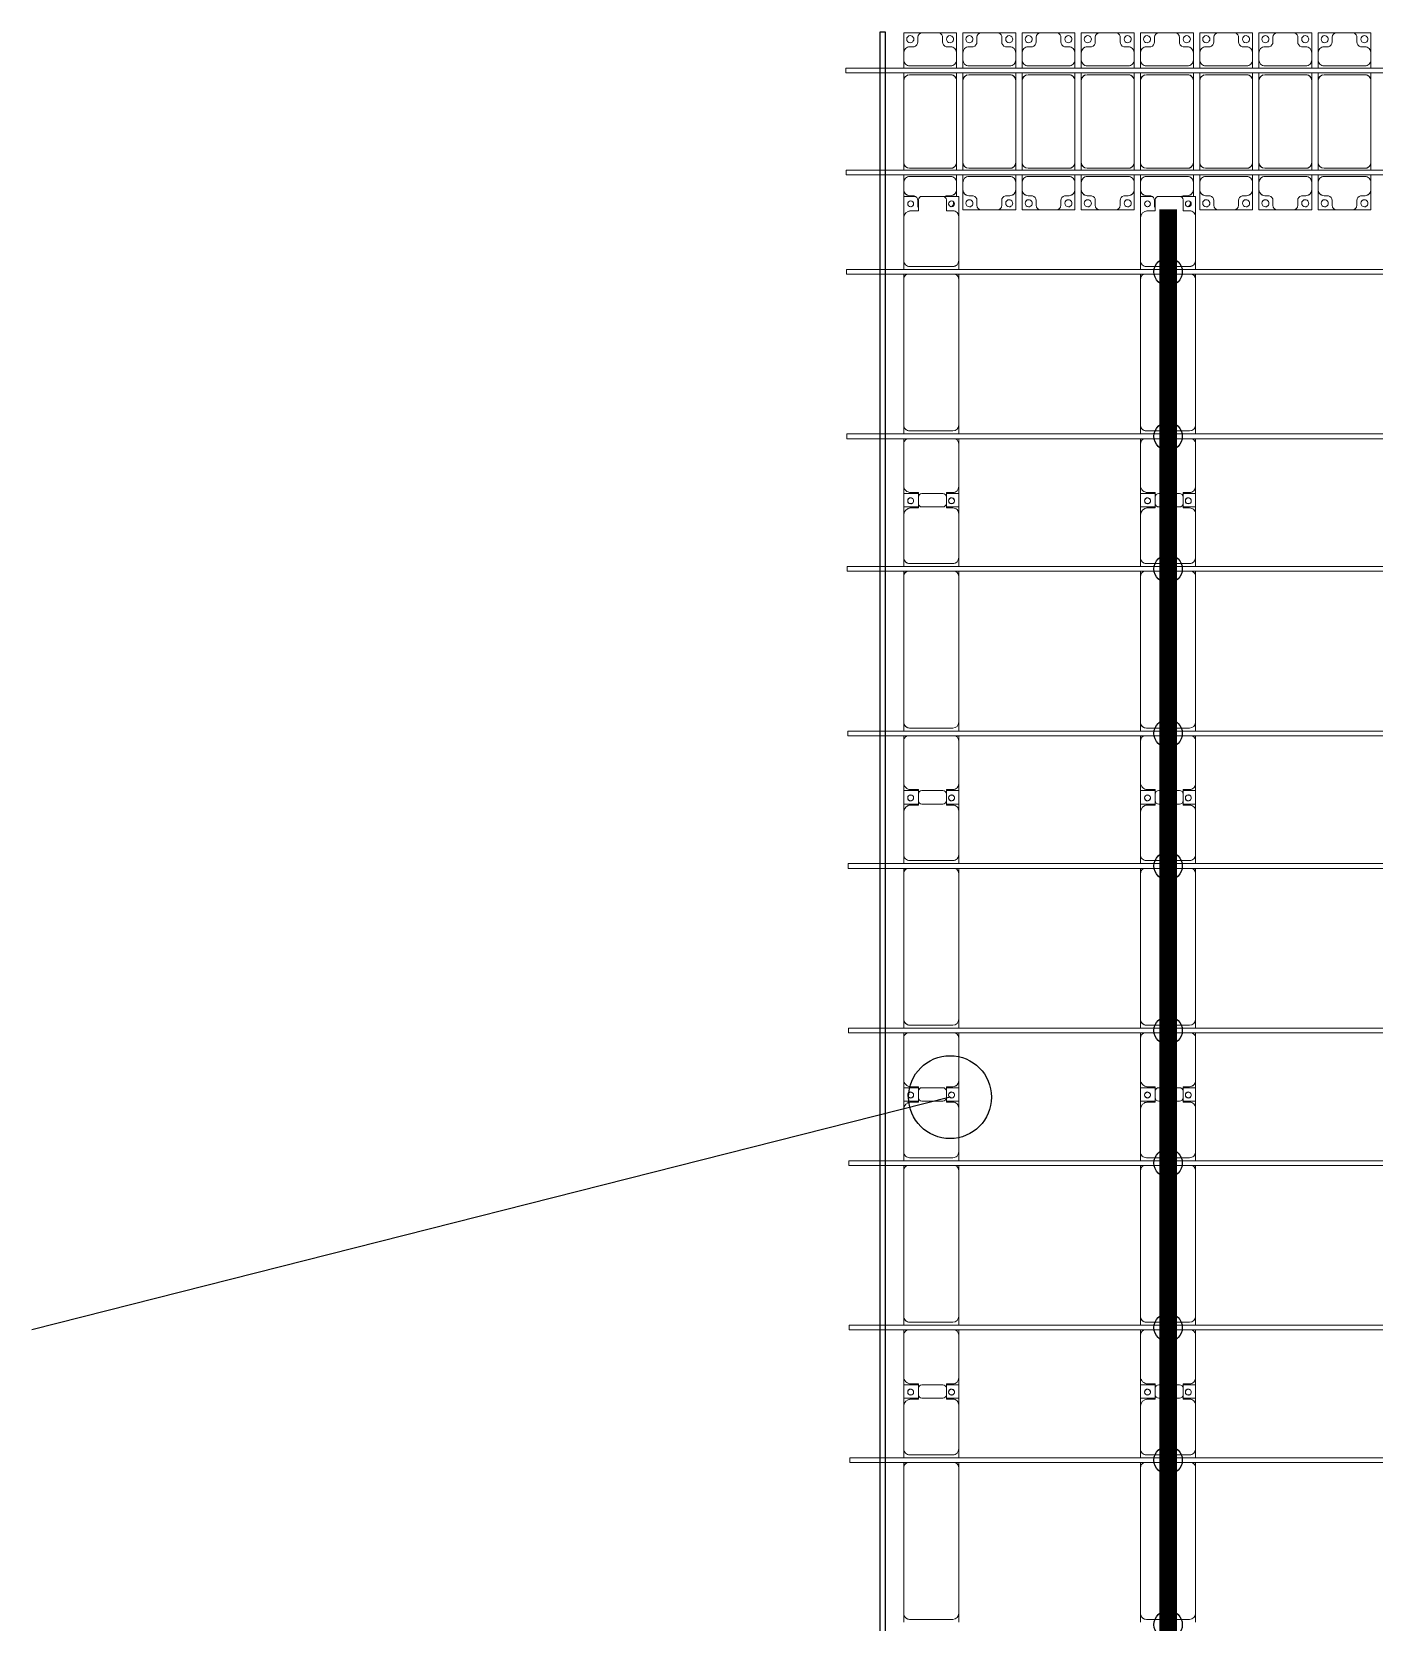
# Model space of a CAD drawing. Header units: millimetres. Extents: x -178706 to 107777, y -87310 to 933.
# Drawn here: x -178488 to -167151, y -18900 to -5464 of the extents above; entities that cross this region are included whole.
import ezdxf

# ---------------------------------------------------------------- set-up
doc = ezdxf.new("R2010")
doc.units = ezdxf.units.MM
doc.layers.add('A-GENM', color=13, linetype='Continuous', lineweight=9)
doc.layers.add('S-BEAM', color=12, linetype='Continuous', lineweight=9)
for name, color, linetype in [('GC-BICH NEO', 6, 'Continuous'), ('GC-DAY NEO', 5, 'Continuous'), ('GC-HOP 40x60 GIA CUONG', 1, 'Continuous')]:
    doc.layers.add(name, color=color, linetype=linetype)

# ---------------------------------------------------------------- blocks, each defined once
blk = doc.blocks.new('Dai phao do pin - DẢI PHAO ĐỠ PIN-15820-BỐ TRÍ KHUNG KẾT CẤU BÈ PIN 04')
at = {"layer": 'A-GENM', "color": 7}
for p, q in [((57037, 242), (57110, 242)), ((57060, 192), (57060, -173)), ((58340, 242), (57110, 242)), ((58340, 242), (58385, 242)), ((58425, 242), (58500, 242)), ((58450, 192), (58450, -173)), ((58860, 242), (58500, 242)), ((58860, 242), (59042, 242)), ((58920, 118), (58920, 182)), ((58928, 242), (59110, 242)), ((58928, 118), (58928, 242)), ((59042, 242), (59042, 118)), ((59050, 182), (59050, 118)), ((59460, 242), (59110, 242)), ((59460, 242), (59505, 242)), ((59545, 242), (59620, 242)), ((59570, 192), (59570, -173)), ((60850, 242), (59620, 242)), ((60850, 242), (60895, 242)), ((60935, 242), (61010, 242)), ((60960, 192), (60960, -173)), ((61370, 242), (61010, 242)), ((61370, 242), (61552, 242)), ((61430, 118), (61430, 182)), ((61438, 242), (61620, 242)), ((61438, 118), (61438, 242)), ((61552, 242), (61552, 118)), ((61560, 182), (61560, 118)), ((61970, 242), (61620, 242)), ((61970, 242), (62015, 242)), ((62055, 242), (62130, 242)), ((62080, 192), (62080, -173)), ((63360, 242), (62130, 242)), ((63360, 242), (63405, 242)), ((63445, 242), (63520, 242)), ((63470, 192), (63470, -173)), ((63880, 242), (63520, 242)), ((63880, 242), (64062, 242)), ((63940, 118), (63940, 182)), ((63948, 242), (64130, 242)), ((63948, 118), (63948, 242)), ((64062, 242), (64062, 118)), ((64070, 182), (64070, 118)), ((64480, 242), (64130, 242)), ((64480, 242), (64525, 242)), ((64565, 242), (64640, 242)), ((64590, 192), (64590, -173)), ((65870, 242), (64640, 242)), ((65870, 242), (65915, 242)), ((65955, 242), (66030, 242)), ((65980, 192), (65980, -173)), ((66390, 242), (66030, 242)), ((66390, 242), (66572, 242)), ((66450, 118), (66450, 182)), ((66458, 242), (66640, 242)), ((66458, 118), (66458, 242)), ((66572, 242), (66572, 118)), ((66580, 182), (66580, 118)), ((66990, 242), (66640, 242)), ((66990, 242), (67035, 242)), ((67075, 242), (67150, 242)), ((67100, 192), (67100, -173)), ((68380, 242), (67150, 242)), ((68380, 242), (68425, 242)), ((68465, 242), (68540, 242)), ((68490, 192), (68490, -173)), ((68900, 242), (68540, 242)), ((68900, 242), (69082, 242)), ((68960, 118), (68960, 182)), ((69082, 242), (69082, 142)), ((59012, 118), (58920, 118)), ((58928, 88), (58928, -88)), ((59050, 118), (58958, 118)), ((59042, -88), (59042, 88)), ((61522, 118), (61430, 118)), ((61438, 88), (61438, -88)), ((61560, 118), (61468, 118)), ((61552, -88), (61552, 88)), ((64032, 118), (63940, 118)), ((63948, 88), (63948, -88)), ((64070, 118), (63978, 118)), ((64062, -88), (64062, 88)), ((66542, 118), (66450, 118)), ((66458, 88), (66458, -88)), ((66580, 118), (66488, 118)), ((66572, -88), (66572, 88)), ((69052, 118), (68960, 118)), ((69082, -88), (69082, 88)), ((58920, -173), (58920, -118)), ((58920, -118), (59012, -118)), ((58928, -223), (58928, -118)), ((58958, -118), (59050, -118)), ((59042, -118), (59042, -223)), ((59050, -118), (59050, -173)), ((61430, -173), (61430, -118)), ((61430, -118), (61522, -118)), ((61438, -223), (61438, -118)), ((61468, -118), (61560, -118)), ((61552, -118), (61552, -223)), ((61560, -118), (61560, -173)), ((63940, -173), (63940, -118)), ((63940, -118), (64032, -118)), ((63948, -223), (63948, -118)), ((63978, -118), (64070, -118)), ((64062, -118), (64062, -223)), ((64070, -118), (64070, -173)), ((66450, -173), (66450, -118)), ((66450, -118), (66542, -118)), ((66458, -223), (66458, -118)), ((66488, -118), (66580, -118)), ((66572, -118), (66572, -223)), ((66580, -118), (66580, -173)), ((68960, -173), (68960, -118)), ((68960, -118), (69052, -118)), ((69082, -105), (69082, -223)), ((57110, -223), (57037, -223)), ((57110, -223), (58340, -223)), ((58385, -223), (58340, -223)), ((58500, -223), (58425, -223)), ((58500, -223), (58870, -223)), ((59042, -223), (58870, -223)), ((59100, -223), (58928, -223)), ((59100, -223), (59460, -223)), ((59505, -223), (59460, -223)), ((59620, -223), (59545, -223)), ((59620, -223), (60850, -223)), ((60895, -223), (60850, -223)), ((61010, -223), (60935, -223)), ((61010, -223), (61380, -223)), ((61552, -223), (61380, -223)), ((61610, -223), (61438, -223)), ((61610, -223), (61970, -223)), ((62015, -223), (61970, -223)), ((62130, -223), (62055, -223)), ((62130, -223), (63360, -223)), ((63405, -223), (63360, -223)), ((63520, -223), (63445, -223)), ((63520, -223), (63890, -223)), ((64062, -223), (63890, -223)), ((64120, -223), (63948, -223)), ((64120, -223), (64480, -223)), ((64525, -223), (64480, -223)), ((64640, -223), (64565, -223)), ((64640, -223), (65870, -223)), ((65915, -223), (65870, -223)), ((66030, -223), (65955, -223)), ((66030, -223), (66400, -223)), ((66572, -223), (66400, -223)), ((66630, -223), (66458, -223)), ((66630, -223), (66990, -223)), ((67035, -223), (66990, -223)), ((67150, -223), (67075, -223)), ((67150, -223), (68380, -223)), ((68425, -223), (68380, -223)), ((68540, -223), (68465, -223)), ((68540, -223), (68910, -223)), ((69082, -223), (68910, -223))]:
    blk.add_line(p, q, dxfattribs=at)
for centre, radius, start, end in [((57110, 192), 50, 90, 180), ((57110, 192), 50, 105, 180), ((58340, 192), 50, 30, 90), ((58340, 192), 50, 47.0586, 90), ((58340, 192), 50, 30, 45), ((58500, 192), 50, 90, 180), ((58500, 192), 50, 135, 180), ((58860, 182), 60, 360, 90), ((58860, 182), 60, 360, 30), ((58979, 183), 25, 0, 180), ((58979, 183), 25, 180, 360), ((58981, 183), 25, 0, 180), ((58981, 183), 25, 180, 0), ((59110, 182), 60, 90, 180), ((59110, 182), 60, 150, 180), ((59460, 192), 50, 30, 90), ((59460, 192), 50, 30, 45), ((59620, 192), 50, 90, 180), ((59620, 192), 50, 105, 180), ((60850, 192), 50, 30, 90), ((60850, 192), 50, 47.0499, 90), ((60850, 192), 50, 30, 45), ((61010, 192), 50, 90, 180), ((61010, 192), 50, 135, 180), ((61370, 182), 60, 0, 90), ((61370, 182), 60, 0, 30), ((61489, 183), 25, 0, 180), ((61489, 183), 25, 180, 360), ((61491, 183), 25, 0, 180), ((61491, 183), 25, 180, 0), ((61620, 182), 60, 90, 180), ((61620, 182), 60, 150, 180), ((61970, 192), 50, 30, 90), ((61970, 192), 50, 30, 45), ((62130, 192), 50, 90, 180), ((62130, 192), 50, 105, 180), ((63360, 192), 50, 30, 90), ((63360, 192), 50, 47.0413, 90), ((63360, 192), 50, 30, 45), ((63520, 192), 50, 90, 180), ((63520, 192), 50, 135, 180), ((63880, 182), 60, 360, 90), ((63880, 182), 60, 360, 30), ((63999, 183), 25, 360, 180), ((63999, 183), 25, 180, 0), ((64001, 183), 25, 0, 180), ((64001, 183), 25, 180, 360), ((64130, 182), 60, 90, 180), ((64130, 182), 60, 150, 180), ((64480, 192), 50, 30, 90), ((64480, 192), 50, 30, 45), ((64640, 192), 50, 90, 180), ((64640, 192), 50, 105, 180), ((65870, 192), 50, 30, 90), ((65870, 192), 50, 47.0327, 90), ((65870, 192), 50, 30, 45), ((66030, 192), 50, 90, 180), ((66030, 192), 50, 139.4202, 180), ((66390, 182), 60, 0, 90), ((66390, 182), 60, 0, 30), ((66509, 183), 25, 0, 180), ((66509, 183), 25, 180, 0), ((66511, 183), 25, 0, 180), ((66511, 183), 25, 180, 0), ((66640, 182), 60, 90, 180), ((66640, 182), 60, 150, 180), ((66990, 192), 50, 30, 90), ((66990, 192), 50, 30, 45), ((67150, 192), 50, 90, 180), ((67150, 192), 50, 105, 180), ((68380, 192), 50, 30, 90), ((68380, 192), 50, 47.0241, 90), ((68380, 192), 50, 30, 45), ((68540, 192), 50, 90, 180), ((68540, 192), 50, 135, 180), ((68900, 182), 60, 0, 90), ((68900, 182), 60, 0, 30), ((69019, 183), 25, 360, 180), ((69019, 183), 25, 180, 360), ((58958, 88), 30, 90, 180), ((59012, 88), 30, 0, 90), ((61468, 88), 30, 90, 180), ((61522, 88), 30, 0, 90), ((63978, 88), 30, 90, 180), ((64032, 88), 30, 360, 90), ((66488, 88), 30, 90, 180), ((66542, 88), 30, 360, 90), ((69052, 88), 30, 360, 90), ((58958, -88), 30, 180, 270), ((59012, -88), 30, 270, 0), ((61468, -88), 30, 180, 270), ((61522, -88), 30, 270, 360), ((63978, -88), 30, 180, 270), ((64032, -88), 30, 270, 0), ((66488, -88), 30, 180, 270), ((66542, -88), 30, 270, 360), ((69052, -88), 30, 270, 0), ((69052, -88), 30, 300, 330), ((57110, -173), 50, 180, 270), ((57110, -173), 50, 180, 270), ((58340, -173), 50, 270, 330), ((58340, -173), 50, 285, 330), ((58500, -173), 50, 180, 270), ((58500, -173), 50, 180, 225), ((58870, -173), 50, 270, 0), ((58870, -173), 50, 315, 0), ((58979, -162), 25, 0, 180), ((58979, -162), 25, 180, 0), ((58981, -162), 25, 360, 180), ((58981, -162), 25, 180, 0), ((59100, -173), 50, 180, 270), ((59100, -173), 50, 180, 225), ((59460, -173), 50, 270, 330), ((59460, -173), 50, 315, 330), ((59620, -173), 50, 180, 270), ((59620, -173), 50, 180, 270), ((60850, -173), 50, 270, 330), ((60850, -173), 50, 285, 330), ((61010, -173), 50, 180, 270), ((61010, -173), 50, 180, 225), ((61380, -173), 50, 270, 0), ((61380, -173), 50, 315, 0), ((61489, -162), 25, 0, 180), ((61489, -162), 25, 180, 0), ((61491, -162), 25, 0, 180), ((61491, -162), 25, 180, 0), ((61610, -173), 50, 180, 270), ((61610, -173), 50, 180, 225), ((61970, -173), 50, 270, 330), ((61970, -173), 50, 315, 330), ((62130, -173), 50, 180, 270), ((62130, -173), 50, 180, 270), ((63360, -173), 50, 270, 330), ((63360, -173), 50, 285, 330), ((63520, -173), 50, 180, 270), ((63520, -173), 50, 180, 225), ((63890, -173), 50, 270, 0), ((63890, -173), 50, 315, 0), ((63999, -162), 25, 360, 180), ((63999, -162), 25, 180, 0), ((64001, -162), 25, 0, 180), ((64001, -162), 25, 180, 0), ((64120, -173), 50, 180, 270), ((64120, -173), 50, 180, 225), ((64480, -173), 50, 270, 330), ((64480, -173), 50, 315, 330), ((64640, -173), 50, 180, 270), ((64640, -173), 50, 180, 270), ((65870, -173), 50, 270, 330), ((65870, -173), 50, 285, 330), ((66030, -173), 50, 180, 270), ((66030, -173), 50, 180, 220.5783), ((66400, -173), 50, 270, 0), ((66400, -173), 50, 315, 0), ((66509, -162), 25, 360, 180), ((66509, -162), 25, 180, 360), ((66511, -162), 25, 360, 180), ((66511, -162), 25, 180, 0), ((66630, -173), 50, 180, 270), ((66630, -173), 50, 180, 225), ((66990, -173), 50, 270, 330), ((66990, -173), 50, 315, 330), ((67150, -173), 50, 180, 270), ((67150, -173), 50, 180, 270), ((68380, -173), 50, 270, 330), ((68380, -173), 50, 285, 330), ((68540, -173), 50, 180, 270), ((68540, -173), 50, 180, 225), ((68910, -173), 50, 270, 0), ((68910, -173), 50, 315, 0), ((69019, -162), 25, 360, 180), ((69019, -162), 25, 180, 360), ((69019, -162), 25, 90, 105)]:
    blk.add_arc(centre, radius, start, end, dxfattribs=at)
blk = doc.blocks.new('Dai phao do pin - DẢI PHAO ĐỠ PIN-V1-BỐ TRÍ KHUNG KẾT CẤU BÈ PIN 04')
at = {"layer": 'A-GENM', "color": 7}
for p, q in [((57037, 242), (57110, 242)), ((57060, 192), (57060, -173)), ((58340, 242), (57110, 242)), ((58340, 242), (58385, 242)), ((58425, 242), (58500, 242)), ((58450, 192), (58450, -173)), ((58860, 242), (58500, 242)), ((58860, 242), (59042, 242)), ((58920, 118), (58920, 182)), ((58928, 242), (59110, 242)), ((58928, 118), (58928, 242)), ((59042, 242), (59042, 118)), ((59050, 182), (59050, 118)), ((59460, 242), (59110, 242)), ((59460, 242), (59505, 242)), ((59545, 242), (59620, 242)), ((59570, 192), (59570, -173)), ((60850, 242), (59620, 242)), ((60850, 242), (60895, 242)), ((60935, 242), (61010, 242)), ((60960, 192), (60960, -173)), ((61370, 242), (61010, 242)), ((61370, 242), (61552, 242)), ((61430, 118), (61430, 182)), ((61438, 242), (61620, 242)), ((61438, 118), (61438, 242)), ((61552, 242), (61552, 118)), ((61560, 182), (61560, 118)), ((61970, 242), (61620, 242)), ((61970, 242), (62015, 242)), ((62055, 242), (62130, 242)), ((62080, 192), (62080, -173)), ((63360, 242), (62130, 242)), ((63360, 242), (63405, 242)), ((63445, 242), (63520, 242)), ((63470, 192), (63470, -173)), ((63880, 242), (63520, 242)), ((63880, 242), (64062, 242)), ((63940, 118), (63940, 182)), ((63948, 242), (64130, 242)), ((63948, 118), (63948, 242)), ((64062, 242), (64062, 118)), ((64070, 182), (64070, 118)), ((64480, 242), (64130, 242)), ((64480, 242), (64525, 242)), ((64565, 242), (64640, 242)), ((64590, 192), (64590, -173)), ((65870, 242), (64640, 242)), ((65870, 242), (65915, 242)), ((65955, 242), (66030, 242)), ((65980, 192), (65980, -173)), ((66390, 242), (66030, 242)), ((66390, 242), (66572, 242)), ((66450, 118), (66450, 182)), ((66458, 242), (66640, 242)), ((66458, 118), (66458, 242)), ((66572, 242), (66572, 118)), ((66580, 182), (66580, 118)), ((66990, 242), (66640, 242)), ((66990, 242), (67035, 242)), ((67075, 242), (67150, 242)), ((67100, 192), (67100, -173)), ((68380, 242), (67150, 242)), ((68380, 242), (68425, 242)), ((68465, 242), (68540, 242)), ((68490, 192), (68490, -173)), ((68900, 242), (68540, 242)), ((68900, 242), (69082, 242)), ((68960, 118), (68960, 182)), ((69082, 242), (69082, 142)), ((59012, 118), (58920, 118)), ((58928, 88), (58928, -88)), ((59050, 118), (58958, 118)), ((59042, -88), (59042, 88)), ((61522, 118), (61430, 118)), ((61438, 88), (61438, -88)), ((61560, 118), (61468, 118)), ((61552, -88), (61552, 88)), ((64032, 118), (63940, 118)), ((63948, 88), (63948, -88)), ((64070, 118), (63978, 118)), ((64062, -88), (64062, 88)), ((66542, 118), (66450, 118)), ((66458, 88), (66458, -88)), ((66580, 118), (66488, 118)), ((66572, -88), (66572, 88)), ((69052, 118), (68960, 118)), ((69082, -88), (69082, 88)), ((58920, -173), (58920, -118)), ((58920, -118), (59012, -118)), ((58928, -223), (58928, -118)), ((58958, -118), (59050, -118)), ((59042, -118), (59042, -223)), ((59050, -118), (59050, -173)), ((61430, -173), (61430, -118)), ((61430, -118), (61522, -118)), ((61438, -223), (61438, -118)), ((61468, -118), (61560, -118)), ((61552, -118), (61552, -223)), ((61560, -118), (61560, -173)), ((63940, -173), (63940, -118)), ((63940, -118), (64032, -118)), ((63948, -223), (63948, -118)), ((63978, -118), (64070, -118)), ((64062, -118), (64062, -223)), ((64070, -118), (64070, -173)), ((66450, -173), (66450, -118)), ((66450, -118), (66542, -118)), ((66458, -223), (66458, -118)), ((66488, -118), (66580, -118)), ((66572, -118), (66572, -223)), ((66580, -118), (66580, -173)), ((68960, -173), (68960, -118)), ((68960, -118), (69052, -118)), ((69082, -105), (69082, -223)), ((57110, -223), (57037, -223)), ((57110, -223), (58340, -223)), ((58385, -223), (58340, -223)), ((58500, -223), (58425, -223)), ((58500, -223), (58870, -223)), ((59042, -223), (58870, -223)), ((59100, -223), (58928, -223)), ((59100, -223), (59460, -223)), ((59505, -223), (59460, -223)), ((59620, -223), (59545, -223)), ((59620, -223), (60850, -223)), ((60895, -223), (60850, -223)), ((61010, -223), (60935, -223)), ((61010, -223), (61380, -223)), ((61552, -223), (61380, -223)), ((61610, -223), (61438, -223)), ((61610, -223), (61970, -223)), ((62015, -223), (61970, -223)), ((62130, -223), (62055, -223)), ((62130, -223), (63360, -223)), ((63405, -223), (63360, -223)), ((63520, -223), (63445, -223)), ((63520, -223), (63890, -223)), ((64062, -223), (63890, -223)), ((64120, -223), (63948, -223)), ((64120, -223), (64480, -223)), ((64525, -223), (64480, -223)), ((64640, -223), (64565, -223)), ((64640, -223), (65870, -223)), ((65915, -223), (65870, -223)), ((66030, -223), (65955, -223)), ((66030, -223), (66400, -223)), ((66572, -223), (66400, -223)), ((66630, -223), (66458, -223)), ((66630, -223), (66990, -223)), ((67035, -223), (66990, -223)), ((67150, -223), (67075, -223)), ((67150, -223), (68380, -223)), ((68425, -223), (68380, -223)), ((68540, -223), (68465, -223)), ((68540, -223), (68910, -223)), ((69082, -223), (68910, -223))]:
    blk.add_line(p, q, dxfattribs=at)
for centre, radius, start, end in [((57110, 192), 50, 90, 180), ((57110, 192), 50, 105, 180), ((58340, 192), 50, 30, 90), ((58340, 192), 50, 30, 90), ((58500, 192), 50, 90, 180), ((58500, 192), 50, 135, 180), ((58860, 182), 60, 360, 90), ((58860, 182), 60, 360, 30), ((58979, 183), 25, 0, 180), ((58979, 183), 25, 180, 360), ((58981, 183), 25, 0, 180), ((58981, 183), 25, 180, 0), ((59110, 182), 60, 90, 180), ((59110, 182), 60, 150, 180), ((59460, 192), 50, 30, 90), ((59460, 192), 50, 30, 45), ((59620, 192), 50, 90, 180), ((59620, 192), 50, 105, 180), ((60850, 192), 50, 30, 90), ((60850, 192), 50, 30, 90), ((61010, 192), 50, 90, 180), ((61010, 192), 50, 135, 180), ((61370, 182), 60, 0, 90), ((61370, 182), 60, 0, 30), ((61489, 183), 25, 0, 180), ((61489, 183), 25, 180, 360), ((61491, 183), 25, 0, 180), ((61491, 183), 25, 180, 0), ((61620, 182), 60, 90, 180), ((61620, 182), 60, 150, 180), ((61970, 192), 50, 30, 90), ((61970, 192), 50, 30, 45), ((62130, 192), 50, 90, 180), ((62130, 192), 50, 105, 180), ((63360, 192), 50, 30, 90), ((63360, 192), 50, 30, 90), ((63520, 192), 50, 90, 180), ((63520, 192), 50, 135, 180), ((63880, 182), 60, 360, 90), ((63880, 182), 60, 360, 30), ((63999, 183), 25, 360, 180), ((63999, 183), 25, 180, 0), ((64001, 183), 25, 0, 180), ((64001, 183), 25, 180, 360), ((64130, 182), 60, 90, 180), ((64130, 182), 60, 150, 180), ((64480, 192), 50, 30, 90), ((64480, 192), 50, 30, 45), ((64640, 192), 50, 90, 180), ((64640, 192), 50, 105, 180), ((65870, 192), 50, 30, 90), ((65870, 192), 50, 30, 90), ((66030, 192), 50, 90, 180), ((66030, 192), 50, 139.4271, 180), ((66390, 182), 60, 0, 90), ((66390, 182), 60, 0, 30), ((66509, 183), 25, 0, 180), ((66509, 183), 25, 180, 0), ((66511, 183), 25, 0, 180), ((66511, 183), 25, 180, 0), ((66640, 182), 60, 90, 180), ((66640, 182), 60, 150, 180), ((66990, 192), 50, 30, 90), ((66990, 192), 50, 30, 45), ((67150, 192), 50, 90, 180), ((67150, 192), 50, 105, 180), ((68380, 192), 50, 30, 90), ((68380, 192), 50, 30, 90), ((68540, 192), 50, 90, 180), ((68540, 192), 50, 135, 180), ((68900, 182), 60, 0, 90), ((68900, 182), 60, 0, 30), ((69019, 183), 25, 360, 180), ((69019, 183), 25, 180, 360), ((58958, 88), 30, 90, 180), ((59012, 88), 30, 0, 90), ((61468, 88), 30, 90, 180), ((61522, 88), 30, 0, 90), ((63978, 88), 30, 90, 180), ((64032, 88), 30, 360, 90), ((66488, 88), 30, 90, 180), ((66542, 88), 30, 360, 90), ((69052, 88), 30, 360, 90), ((58958, -88), 30, 180, 270), ((59012, -88), 30, 270, 0), ((61468, -88), 30, 180, 270), ((61522, -88), 30, 270, 360), ((63978, -88), 30, 180, 270), ((64032, -88), 30, 270, 0), ((66488, -88), 30, 180, 270), ((66542, -88), 30, 270, 360), ((69052, -88), 30, 270, 0), ((69052, -88), 30, 300, 330), ((57110, -173), 50, 180, 270), ((57110, -173), 50, 180, 270), ((58340, -173), 50, 270, 330), ((58340, -173), 50, 285, 330), ((58500, -173), 50, 180, 270), ((58500, -173), 50, 180, 225), ((58870, -173), 50, 270, 0), ((58870, -173), 50, 315, 0), ((58979, -162), 25, 0, 180), ((58979, -162), 25, 180, 0), ((58981, -162), 25, 360, 180), ((58981, -162), 25, 180, 0), ((59100, -173), 50, 180, 270), ((59100, -173), 50, 180, 225), ((59460, -173), 50, 270, 330), ((59460, -173), 50, 315, 330), ((59620, -173), 50, 180, 270), ((59620, -173), 50, 180, 270), ((60850, -173), 50, 270, 330), ((60850, -173), 50, 285, 330), ((61010, -173), 50, 180, 270), ((61010, -173), 50, 180, 225), ((61380, -173), 50, 270, 0), ((61380, -173), 50, 315, 0), ((61489, -162), 25, 0, 180), ((61489, -162), 25, 180, 0), ((61491, -162), 25, 0, 180), ((61491, -162), 25, 180, 0), ((61610, -173), 50, 180, 270), ((61610, -173), 50, 180, 225), ((61970, -173), 50, 270, 330), ((61970, -173), 50, 315, 330), ((62130, -173), 50, 180, 270), ((62130, -173), 50, 180, 270), ((63360, -173), 50, 270, 330), ((63360, -173), 50, 285, 330), ((63520, -173), 50, 180, 270), ((63520, -173), 50, 180, 225), ((63890, -173), 50, 270, 0), ((63890, -173), 50, 315, 0), ((63999, -162), 25, 360, 180), ((63999, -162), 25, 180, 0), ((64001, -162), 25, 0, 180), ((64001, -162), 25, 180, 0), ((64120, -173), 50, 180, 270), ((64120, -173), 50, 180, 225), ((64480, -173), 50, 270, 330), ((64480, -173), 50, 315, 330), ((64640, -173), 50, 180, 270), ((64640, -173), 50, 180, 270), ((65870, -173), 50, 270, 330), ((65870, -173), 50, 285, 330), ((66030, -173), 50, 180, 270), ((66030, -173), 50, 180, 220.5714), ((66400, -173), 50, 270, 0), ((66400, -173), 50, 315, 0), ((66509, -162), 25, 360, 180), ((66509, -162), 25, 180, 360), ((66511, -162), 25, 360, 180), ((66511, -162), 25, 180, 0), ((66630, -173), 50, 180, 270), ((66630, -173), 50, 180, 225), ((66990, -173), 50, 270, 330), ((66990, -173), 50, 315, 330), ((67150, -173), 50, 180, 270), ((67150, -173), 50, 180, 270), ((68380, -173), 50, 270, 330), ((68380, -173), 50, 285, 330), ((68540, -173), 50, 180, 270), ((68540, -173), 50, 180, 225), ((68910, -173), 50, 270, 0), ((68910, -173), 50, 315, 0), ((69019, -162), 25, 360, 180), ((69019, -162), 25, 180, 360), ((69019, -162), 25, 90, 105)]:
    blk.add_arc(centre, radius, start, end, dxfattribs=at)
blk = doc.blocks.new('Dầm C52 - Dầm C52-21045-BỐ TRÍ KHUNG KẾT CẤU BÈ PIN 04')
at = {"layer": 'S-BEAM', "color": 1}
for p, q in [((-63540, 20), (63540, 20)), ((63540, 20), (63540, -20)), ((63540, -20), (-63540, -20))]:
    blk.add_line(p, q, dxfattribs=at)
blk = doc.blocks.new('Dầm C52 - Dầm C52-21046-BỐ TRÍ KHUNG KẾT CẤU BÈ PIN 04')
at = {"layer": 'S-BEAM', "color": 1}
for p, q in [((-63542, 20), (63542, 20)), ((63542, 20), (63542, -20)), ((63542, -20), (-63542, -20))]:
    blk.add_line(p, q, dxfattribs=at)
blk = doc.blocks.new('Dầm C52 - Dầm C52-21047-BỐ TRÍ KHUNG KẾT CẤU BÈ PIN 04')
at = {"layer": 'S-BEAM', "color": 1}
for p, q in [((-63544, 20), (63544, 20)), ((63544, 20), (63544, -20)), ((63544, -20), (-63544, -20))]:
    blk.add_line(p, q, dxfattribs=at)
blk = doc.blocks.new('Dầm C52 - Dầm C52-21048-BỐ TRÍ KHUNG KẾT CẤU BÈ PIN 04')
at = {"layer": 'S-BEAM', "color": 1}
for p, q in [((-63545, 20), (63545, 20)), ((63545, 20), (63545, -20)), ((63545, -20), (-63545, -20))]:
    blk.add_line(p, q, dxfattribs=at)
blk = doc.blocks.new('Dầm C52 - Dầm C52-21049-BỐ TRÍ KHUNG KẾT CẤU BÈ PIN 04')
at = {"layer": 'S-BEAM', "color": 1}
for p, q in [((-63547, 20), (63547, 20)), ((63547, 20), (63547, -20)), ((63547, -20), (-63547, -20))]:
    blk.add_line(p, q, dxfattribs=at)
blk = doc.blocks.new('Dầm C52 - Dầm C52-21050-BỐ TRÍ KHUNG KẾT CẤU BÈ PIN 04')
at = {"layer": 'S-BEAM', "color": 1}
for p, q in [((-63548, 20), (63548, 20)), ((63548, 20), (63548, -20)), ((63548, -20), (-63548, -20))]:
    blk.add_line(p, q, dxfattribs=at)
blk = doc.blocks.new('Dầm C52 - Dầm C52-21051-BỐ TRÍ KHUNG KẾT CẤU BÈ PIN 04')
at = {"layer": 'S-BEAM', "color": 1}
for p, q in [((-63550, 20), (63550, 20)), ((63550, 20), (63550, -20)), ((63550, -20), (-63550, -20))]:
    blk.add_line(p, q, dxfattribs=at)
blk = doc.blocks.new('Dầm C52 - Dầm C52-21052-BỐ TRÍ KHUNG KẾT CẤU BÈ PIN 04')
at = {"layer": 'S-BEAM', "color": 1}
for p, q in [((-63552, 20), (63552, 20)), ((63552, 20), (63552, -20)), ((63552, -20), (-63552, -20))]:
    blk.add_line(p, q, dxfattribs=at)
blk = doc.blocks.new('Dầm C52 - Dầm C52-21053-BỐ TRÍ KHUNG KẾT CẤU BÈ PIN 04')
at = {"layer": 'S-BEAM', "color": 1}
for p, q in [((-63554, 20), (63554, 20)), ((63554, 20), (63554, -20)), ((63554, -20), (-63554, -20))]:
    blk.add_line(p, q, dxfattribs=at)
blk = doc.blocks.new('Dầm C52 - Dầm C52-21054-BỐ TRÍ KHUNG KẾT CẤU BÈ PIN 04')
at = {"layer": 'S-BEAM', "color": 1}
for p, q in [((-63555, 20), (63555, 20)), ((63555, 20), (63555, -20)), ((63555, -20), (-63555, -20))]:
    blk.add_line(p, q, dxfattribs=at)
blk = doc.blocks.new('Dầm C52 - Dầm C52-21055-BỐ TRÍ KHUNG KẾT CẤU BÈ PIN 04')
at = {"layer": 'S-BEAM', "color": 1}
for p, q in [((-63556, 20), (63556, 20)), ((63556, 20), (63556, -20)), ((63556, -20), (-63556, -20))]:
    blk.add_line(p, q, dxfattribs=at)
blk = doc.blocks.new('Dai phaodi lai - DẢI PHAO ĐI LẠI-21666-BỐ TRÍ KHUNG KẾT CẤU BÈ PIN 04')
at = {"layer": 'A-GENM', "color": 7}
for p, q in [((-223, 748), (-67, 748)), ((-223, 579), (-223, 748)), ((-105, 710), (-105, 671)), ((67, 748), (-67, 748)), ((67, 748), (223, 748)), ((105, 671), (105, 710)), ((223, 748), (223, 579)), ((277, 748), (433, 748)), ((277, 579), (277, 748)), ((395, 710), (395, 671)), ((567, 748), (433, 748)), ((567, 748), (723, 748)), ((605, 671), (605, 710)), ((723, 748), (723, 579)), ((777, 748), (933, 748)), ((777, 579), (777, 748)), ((895, 710), (895, 671)), ((1067, 748), (933, 748)), ((1067, 748), (1223, 748)), ((1105, 671), (1105, 710)), ((1223, 748), (1223, 579)), ((1277, 748), (1433, 748)), ((1277, 579), (1277, 748)), ((1395, 710), (1395, 671)), ((1567, 748), (1433, 748)), ((1567, 748), (1723, 748)), ((1605, 671), (1605, 710)), ((1723, 748), (1723, 579)), ((1777, 748), (1933, 748)), ((1777, 579), (1777, 748)), ((1895, 710), (1895, 671)), ((2067, 748), (1933, 748)), ((2067, 748), (2223, 748)), ((2105, 671), (2105, 710)), ((2223, 748), (2223, 579)), ((2277, 748), (2433, 748)), ((2277, 579), (2277, 748)), ((2395, 710), (2395, 671)), ((2567, 748), (2433, 748)), ((2567, 748), (2723, 748)), ((2605, 671), (2605, 710)), ((2723, 748), (2723, 579)), ((2777, 748), (2933, 748)), ((2777, 579), (2777, 748)), ((2895, 710), (2895, 671)), ((3067, 748), (2933, 748)), ((3067, 748), (3223, 748)), ((3105, 671), (3105, 710)), ((3223, 748), (3223, 579)), ((3277, 748), (3433, 748)), ((3277, 579), (3277, 748)), ((3395, 710), (3395, 671)), ((3567, 748), (3433, 748)), ((3567, 748), (3723, 748)), ((3605, 671), (3605, 710)), ((3723, 748), (3723, 579)), ((-223, 579), (-223, 517)), ((-136, 629), (-173, 629)), ((173, 629), (136, 629)), ((223, 517), (223, 579)), ((277, 579), (277, 517)), ((364, 629), (327, 629)), ((673, 629), (636, 629)), ((723, 517), (723, 579)), ((777, 579), (777, 517)), ((864, 629), (827, 629)), ((1173, 629), (1136, 629)), ((1223, 517), (1223, 579)), ((1277, 579), (1277, 517)), ((1364, 629), (1327, 629)), ((1673, 629), (1636, 629)), ((1723, 517), (1723, 579)), ((1777, 579), (1777, 517)), ((1864, 629), (1827, 629)), ((2173, 629), (2136, 629)), ((2223, 517), (2223, 579)), ((2277, 579), (2277, 517)), ((2364, 629), (2327, 629)), ((2673, 629), (2636, 629)), ((2723, 517), (2723, 579)), ((2777, 579), (2777, 517)), ((2864, 629), (2827, 629)), ((3173, 629), (3136, 629)), ((3223, 517), (3223, 579)), ((3277, 579), (3277, 517)), ((3364, 629), (3327, 629)), ((3673, 629), (3636, 629)), ((3723, 517), (3723, 579)), ((-223, 448), (-223, 517)), ((-223, 343), (-223, 408)), ((-173, 467), (173, 467)), ((223, 517), (223, 448)), ((223, 408), (223, 343)), ((277, 448), (277, 517)), ((277, 343), (277, 408)), ((327, 467), (673, 467)), ((723, 517), (723, 448)), ((723, 408), (723, 343)), ((777, 448), (777, 517)), ((777, 343), (777, 408)), ((827, 467), (1173, 467)), ((1223, 517), (1223, 448)), ((1223, 408), (1223, 343)), ((1277, 448), (1277, 517)), ((1277, 343), (1277, 408)), ((1327, 467), (1673, 467)), ((1723, 517), (1723, 448)), ((1723, 408), (1723, 343)), ((1777, 448), (1777, 517)), ((1777, 343), (1777, 408)), ((1827, 467), (2173, 467)), ((2223, 517), (2223, 448)), ((2223, 408), (2223, 343)), ((2277, 448), (2277, 517)), ((2277, 343), (2277, 408)), ((2327, 467), (2673, 467)), ((2723, 517), (2723, 448)), ((2723, 408), (2723, 343)), ((2777, 448), (2777, 517)), ((2777, 343), (2777, 408)), ((2827, 467), (3173, 467)), ((3223, 517), (3223, 448)), ((3223, 408), (3223, 343)), ((3277, 448), (3277, 517)), ((3277, 343), (3277, 408)), ((3327, 467), (3673, 467)), ((3723, 517), (3723, 448)), ((3723, 408), (3723, 343)), ((-223, 343), (-223, -348)), ((173, 393), (-173, 393)), ((223, -348), (223, 343)), ((277, 343), (277, -348)), ((673, 393), (327, 393)), ((723, -348), (723, 343)), ((777, 343), (777, -348)), ((1173, 393), (827, 393)), ((1223, -348), (1223, 343)), ((1277, 343), (1277, -348)), ((1673, 393), (1327, 393)), ((1723, -348), (1723, 343)), ((1777, 343), (1777, -348)), ((2173, 393), (1827, 393)), ((2223, -348), (2223, 343)), ((2277, 343), (2277, -348)), ((2673, 393), (2327, 393)), ((2723, -348), (2723, 343)), ((2777, 343), (2777, -348)), ((3173, 393), (2827, 393)), ((3223, -348), (3223, 343)), ((3277, 343), (3277, -348)), ((3673, 393), (3327, 393)), ((3723, -348), (3723, 343)), ((-223, -412), (-223, -348)), ((-173, -398), (173, -398)), ((223, -348), (223, -412)), ((277, -412), (277, -348)), ((327, -398), (673, -398)), ((723, -348), (723, -412)), ((777, -412), (777, -348)), ((827, -398), (1173, -398)), ((1223, -348), (1223, -412)), ((1277, -412), (1277, -348)), ((1327, -398), (1673, -398)), ((1723, -348), (1723, -412)), ((1777, -412), (1777, -348)), ((1827, -398), (2173, -398)), ((2223, -348), (2223, -412)), ((2277, -412), (2277, -348)), ((2327, -398), (2673, -398)), ((2723, -348), (2723, -412)), ((2777, -412), (2777, -348)), ((2827, -398), (3173, -398)), ((3223, -348), (3223, -412)), ((3277, -412), (3277, -348)), ((3327, -398), (3673, -398)), ((3723, -348), (3723, -412)), ((-223, -517), (-223, -452)), ((-223, -517), (-223, -579)), ((173, -467), (-173, -467)), ((223, -452), (223, -517)), ((223, -579), (223, -517)), ((277, -517), (277, -452)), ((277, -517), (277, -579)), ((673, -467), (327, -467)), ((723, -452), (723, -517)), ((723, -579), (723, -517)), ((777, -517), (777, -452)), ((777, -517), (777, -579)), ((1173, -467), (827, -467)), ((1223, -452), (1223, -517)), ((1223, -579), (1223, -517)), ((1277, -517), (1277, -452)), ((1277, -517), (1277, -579)), ((1673, -467), (1327, -467)), ((1723, -452), (1723, -517)), ((1723, -579), (1723, -517)), ((1777, -517), (1777, -452)), ((1777, -517), (1777, -579)), ((2173, -467), (1827, -467)), ((2223, -452), (2223, -517)), ((2223, -579), (2223, -517)), ((2277, -517), (2277, -452)), ((2277, -517), (2277, -579)), ((2673, -467), (2327, -467)), ((2723, -452), (2723, -517)), ((2723, -579), (2723, -517)), ((2777, -517), (2777, -452)), ((2777, -517), (2777, -579)), ((3173, -467), (2827, -467)), ((3223, -452), (3223, -517)), ((3223, -579), (3223, -517)), ((3277, -517), (3277, -452)), ((3277, -517), (3277, -579)), ((3673, -467), (3327, -467)), ((3723, -452), (3723, -517)), ((3723, -579), (3723, -517)), ((-223, -635), (-223, -579)), ((-173, -629), (-136, -629)), ((-105, -671), (-105, -710)), ((136, -629), (173, -629)), ((223, -579), (223, -637)), ((277, -748), (277, -579)), ((327, -629), (364, -629)), ((395, -671), (395, -710)), ((605, -710), (605, -671)), ((636, -629), (673, -629)), ((723, -579), (723, -748)), ((777, -748), (777, -579)), ((827, -629), (864, -629)), ((895, -671), (895, -710)), ((1105, -710), (1105, -671)), ((1136, -629), (1173, -629)), ((1223, -579), (1223, -748)), ((1277, -748), (1277, -579)), ((1327, -629), (1364, -629)), ((1395, -671), (1395, -710)), ((1605, -710), (1605, -671)), ((1636, -629), (1673, -629)), ((1723, -579), (1723, -748)), ((1777, -635), (1777, -579)), ((1827, -629), (1864, -629)), ((1895, -671), (1895, -710)), ((2136, -629), (2173, -629)), ((2223, -579), (2223, -637)), ((2277, -748), (2277, -579)), ((2327, -629), (2364, -629)), ((2395, -671), (2395, -710)), ((2605, -710), (2605, -671)), ((2636, -629), (2673, -629)), ((2723, -579), (2723, -748)), ((2777, -748), (2777, -579)), ((2827, -629), (2864, -629)), ((2895, -671), (2895, -710)), ((3105, -710), (3105, -671)), ((3136, -629), (3173, -629)), ((3223, -579), (3223, -748)), ((3277, -748), (3277, -579)), ((3327, -629), (3364, -629)), ((3395, -671), (3395, -710)), ((3605, -710), (3605, -671)), ((3636, -629), (3673, -629)), ((3723, -579), (3723, -748)), ((433, -748), (277, -748)), ((433, -748), (567, -748)), ((723, -748), (567, -748)), ((933, -748), (777, -748)), ((933, -748), (1067, -748)), ((1223, -748), (1067, -748)), ((1433, -748), (1277, -748)), ((1433, -748), (1567, -748)), ((1723, -748), (1567, -748)), ((2433, -748), (2277, -748)), ((2433, -748), (2567, -748)), ((2723, -748), (2567, -748)), ((2933, -748), (2777, -748)), ((2933, -748), (3067, -748)), ((3223, -748), (3067, -748)), ((3433, -748), (3277, -748)), ((3433, -748), (3567, -748)), ((3723, -748), (3567, -748))]:
    blk.add_line(p, q, dxfattribs=at)
for centre, radius, start, end in [((-168, 693), 30, 90, 270), ((-168, 693), 30, 270, 90), ((-67, 710), 38, 90, 180), ((-67, 710), 38, 90, 135), ((67, 710), 38, 360, 90), ((67, 710), 38, 45, 90), ((168, 693), 30, 90, 270), ((168, 693), 30, 270, 90), ((332, 693), 30, 90, 270), ((332, 693), 30, 270, 90), ((433, 710), 38, 90, 180), ((433, 710), 38, 90, 135), ((567, 710), 38, 360, 90), ((567, 710), 38, 45, 90), ((668, 693), 30, 90, 270), ((668, 693), 30, 270, 90), ((832, 693), 30, 90, 270), ((832, 693), 30, 270, 90), ((933, 710), 38, 90, 180), ((933, 710), 38, 90, 129.3462), ((1067, 710), 38, 360, 90), ((1067, 710), 38, 45, 90), ((1168, 693), 30, 90, 270), ((1168, 693), 30, 270, 90), ((1332, 693), 30, 90, 270), ((1332, 693), 30, 270, 90), ((1433, 710), 38, 90, 180), ((1433, 710), 38, 90, 135), ((1567, 710), 38, 360, 90), ((1567, 710), 38, 45, 90), ((1668, 693), 30, 90, 270), ((1668, 693), 30, 270, 90), ((1832, 693), 30, 90, 270), ((1832, 693), 30, 270, 90), ((1933, 710), 38, 90, 180), ((1933, 710), 38, 90, 135), ((2067, 710), 38, 360, 90), ((2067, 710), 38, 45, 90), ((2168, 693), 30, 90, 270), ((2168, 693), 30, 270, 90), ((2332, 693), 30, 90, 270), ((2332, 693), 30, 270, 90), ((2433, 710), 38, 90, 180), ((2433, 710), 38, 90, 135), ((2567, 710), 38, 360, 90), ((2567, 710), 38, 45, 90), ((2668, 693), 30, 90, 270), ((2668, 693), 30, 270, 90), ((2832, 693), 30, 90, 270), ((2832, 693), 30, 270, 90), ((2933, 710), 38, 90, 180), ((2933, 710), 38, 90, 135), ((3067, 710), 38, 360, 90), ((3067, 710), 38, 45, 90), ((3168, 693), 30, 90, 270), ((3168, 693), 30, 270, 90), ((3332, 693), 30, 90, 270), ((3332, 693), 30, 270, 90), ((3433, 710), 38, 90, 180), ((3433, 710), 38, 90, 135), ((3567, 710), 38, 360, 90), ((3567, 710), 38, 45, 90), ((3668, 693), 30, 90, 270), ((3668, 693), 30, 270, 90), ((-173, 579), 50, 90, 180), ((-173, 579), 50, 90, 135), ((-145, 668), 40, 283.1885, 3.5081), ((145, 668), 40, 176.4919, 256.8115), ((173, 579), 50, 0, 90), ((173, 579), 50, 45, 90), ((327, 579), 50, 90, 180), ((327, 579), 50, 90, 135), ((355, 668), 40, 283.1885, 3.5081), ((645, 668), 40, 176.4919, 256.8115), ((673, 579), 50, 0, 90), ((673, 579), 50, 45, 90), ((827, 579), 50, 90, 180), ((827, 579), 50, 90, 135), ((855, 668), 40, 283.1885, 3.5081), ((1145, 668), 40, 176.4919, 256.8115), ((1173, 579), 50, 0, 90), ((1173, 579), 50, 45, 90), ((1327, 579), 50, 90, 180), ((1327, 579), 50, 90, 135), ((1355, 668), 40, 283.1885, 3.5081), ((1645, 668), 40, 176.4919, 256.8115), ((1673, 579), 50, 0, 90), ((1673, 579), 50, 45, 90), ((1827, 579), 50, 90, 180), ((1827, 579), 50, 90, 135), ((1855, 668), 40, 283.1885, 3.5081), ((2145, 668), 40, 176.4919, 256.8115), ((2173, 579), 50, 0, 90), ((2173, 579), 50, 45, 90), ((2327, 579), 50, 90, 180), ((2327, 579), 50, 90, 135), ((2355, 668), 40, 283.1885, 3.5081), ((2645, 668), 40, 176.4919, 256.8115), ((2673, 579), 50, 0, 90), ((2673, 579), 50, 45, 90), ((2827, 579), 50, 90, 180), ((2827, 579), 50, 90, 135), ((2855, 668), 40, 283.1885, 3.5081), ((3145, 668), 40, 176.4919, 256.8115), ((3173, 579), 50, 0, 90), ((3173, 579), 50, 45, 90), ((3327, 579), 50, 90, 180), ((3327, 579), 50, 90, 135), ((3355, 668), 40, 283.1885, 3.5081), ((3645, 668), 40, 176.4919, 256.8115), ((3673, 579), 50, 0, 90), ((3673, 579), 50, 45, 90), ((-173, 517), 50, 180, 270), ((-173, 517), 50, 225, 270), ((173, 517), 50, 270, 0), ((173, 517), 50, 270, 315), ((327, 517), 50, 180, 270), ((327, 517), 50, 225, 270), ((673, 517), 50, 270, 0), ((673, 517), 50, 270, 315), ((827, 517), 50, 180, 270), ((827, 517), 50, 225, 270), ((1173, 517), 50, 270, 0), ((1173, 517), 50, 270, 315), ((1327, 517), 50, 180, 270), ((1327, 517), 50, 225, 270), ((1673, 517), 50, 270, 0), ((1673, 517), 50, 270, 315), ((1827, 517), 50, 180, 270), ((1827, 517), 50, 225, 270), ((2173, 517), 50, 270, 0), ((2173, 517), 50, 270, 315), ((2327, 517), 50, 180, 270), ((2327, 517), 50, 225, 270), ((2673, 517), 50, 270, 0), ((2673, 517), 50, 270, 315), ((2827, 517), 50, 180, 270), ((2827, 517), 50, 225, 270), ((3173, 517), 50, 270, 0), ((3173, 517), 50, 270, 315), ((3327, 517), 50, 180, 270), ((3327, 517), 50, 225, 270), ((3673, 517), 50, 270, 0), ((3673, 517), 50, 270, 315), ((-173, 343), 50, 90, 180), ((-173, 343), 50, 105, 180), ((173, 343), 50, 360, 90), ((173, 343), 50, 30, 75), ((327, 343), 50, 90, 180), ((327, 343), 50, 105, 180), ((673, 343), 50, 360, 90), ((673, 343), 50, 30, 75), ((827, 343), 50, 90, 180), ((827, 343), 50, 105, 180), ((1173, 343), 50, 360, 90), ((1173, 343), 50, 30, 75), ((1327, 343), 50, 90, 180), ((1327, 343), 50, 154.0203, 180), ((1327, 343), 50, 105, 150), ((1673, 343), 50, 360, 90), ((1673, 343), 50, 30, 75), ((1827, 343), 50, 90, 180), ((1827, 343), 50, 105, 180), ((2173, 343), 50, 360, 90), ((2173, 343), 50, 30, 75), ((2327, 343), 50, 90, 180), ((2327, 343), 50, 105, 180), ((2673, 343), 50, 360, 90), ((2673, 343), 50, 30, 75), ((2827, 343), 50, 90, 180), ((2827, 343), 50, 105, 180), ((3173, 343), 50, 360, 90), ((3173, 343), 50, 30, 75), ((3327, 343), 50, 90, 180), ((3327, 343), 50, 105, 180), ((3673, 343), 50, 360, 90), ((3673, 343), 50, 30, 75), ((-173, -348), 50, 180, 270), ((-173, -348), 50, 195, 240), ((173, -348), 50, 270, 360), ((173, -348), 50, 270, 345), ((327, -348), 50, 180, 270), ((327, -348), 50, 195, 240), ((673, -348), 50, 270, 360), ((673, -348), 50, 270, 345), ((827, -348), 50, 180, 270), ((827, -348), 50, 195, 240), ((1173, -348), 50, 270, 360), ((1173, -348), 50, 270, 345), ((1327, -348), 50, 180, 270), ((1327, -348), 50, 195, 240), ((1673, -348), 50, 270, 360), ((1673, -348), 50, 270, 345), ((1827, -348), 50, 180, 270), ((1827, -348), 50, 195, 240), ((2173, -348), 50, 270, 360), ((2173, -348), 50, 270, 345), ((2327, -348), 50, 180, 270), ((2327, -348), 50, 195, 240), ((2673, -348), 50, 270, 360), ((2673, -348), 50, 270, 345), ((2827, -348), 50, 180, 270), ((2827, -348), 50, 195, 240), ((3173, -348), 50, 270, 360), ((3173, -348), 50, 270, 345), ((3327, -348), 50, 180, 270), ((3327, -348), 50, 195, 240), ((3673, -348), 50, 270, 360), ((3673, -348), 50, 270, 345), ((-173, -517), 50, 90, 180), ((-173, -517), 50, 90, 135), ((173, -517), 50, 360, 90), ((173, -517), 50, 45, 90), ((327, -517), 50, 90, 180), ((327, -517), 50, 90, 135), ((673, -517), 50, 360, 90), ((673, -517), 50, 45, 90), ((827, -517), 50, 90, 180), ((827, -517), 50, 90, 135), ((1173, -517), 50, 360, 90), ((1173, -517), 50, 45, 90), ((1327, -517), 50, 90, 180), ((1327, -517), 50, 90, 135), ((1673, -517), 50, 360, 90), ((1673, -517), 50, 45, 90), ((1827, -517), 50, 90, 180), ((1827, -517), 50, 90, 135), ((2173, -517), 50, 360, 90), ((2173, -517), 50, 45, 90), ((2327, -517), 50, 90, 180), ((2327, -517), 50, 90, 135), ((2673, -517), 50, 360, 90), ((2673, -517), 50, 45, 90), ((2827, -517), 50, 90, 180), ((2827, -517), 50, 90, 135), ((3173, -517), 50, 360, 90), ((3173, -517), 50, 45, 90), ((3327, -517), 50, 90, 180), ((3327, -517), 50, 90, 135), ((3673, -517), 50, 360, 90), ((3673, -517), 50, 45, 90), ((-173, -579), 50, 180, 270), ((-173, -579), 50, 225, 270), ((-145, -668), 40, 356.4919, 76.8115), ((145, -668), 40, 103.1885, 129.9617), ((173, -579), 50, 270, 360), ((173, -579), 50, 270, 315), ((327, -579), 50, 180, 270), ((327, -579), 50, 225, 270), ((332, -693), 30, 90, 270), ((332, -693), 30, 270, 90), ((355, -668), 40, 356.4919, 76.8115), ((645, -668), 40, 103.1885, 183.5081), ((668, -693), 30, 90, 270), ((668, -693), 30, 270, 90), ((673, -579), 50, 270, 360), ((673, -579), 50, 270, 315), ((827, -579), 50, 180, 270), ((827, -579), 50, 225, 270), ((832, -693), 30, 90, 270), ((832, -693), 30, 270, 90), ((855, -668), 40, 356.4919, 76.8115), ((1145, -668), 40, 103.1885, 183.5081), ((1168, -693), 30, 90, 270), ((1168, -693), 30, 270, 90), ((1173, -579), 50, 270, 360), ((1173, -579), 50, 270, 315), ((1327, -579), 50, 180, 270), ((1327, -579), 50, 225, 270), ((1332, -693), 30, 90, 270), ((1332, -693), 30, 270, 90), ((1355, -668), 40, 356.4919, 76.8115), ((1645, -668), 40, 103.1885, 183.5081), ((1668, -693), 30, 90, 270), ((1668, -693), 30, 270, 90), ((1673, -579), 50, 270, 360), ((1673, -579), 50, 270, 315), ((1827, -579), 50, 180, 270), ((1827, -579), 50, 225, 270), ((1855, -668), 40, 356.4919, 76.8115), ((2145, -668), 40, 103.1885, 129.9617), ((2173, -579), 50, 270, 360), ((2173, -579), 50, 270, 315), ((2327, -579), 50, 180, 270), ((2327, -579), 50, 225, 270), ((2332, -693), 30, 90, 270), ((2332, -693), 30, 270, 90), ((2355, -668), 40, 356.4919, 76.8115), ((2645, -668), 40, 103.1885, 183.5081), ((2668, -693), 30, 90, 270), ((2668, -693), 30, 270, 90), ((2673, -579), 50, 270, 360), ((2673, -579), 50, 270, 315), ((2827, -579), 50, 180, 270), ((2827, -579), 50, 225, 270), ((2832, -693), 30, 90, 270), ((2832, -693), 30, 270, 90), ((2855, -668), 40, 356.4919, 76.8115), ((3145, -668), 40, 103.1885, 183.5081), ((3168, -693), 30, 90, 270), ((3168, -693), 30, 270, 90), ((3173, -579), 50, 270, 360), ((3173, -579), 50, 270, 315), ((3327, -579), 50, 180, 270), ((3327, -579), 50, 225, 270), ((3332, -693), 30, 90, 270), ((3332, -693), 30, 270, 90), ((3355, -668), 40, 356.4919, 76.8115), ((3645, -668), 40, 103.1885, 183.5081), ((3668, -693), 30, 90, 270), ((3668, -693), 30, 270, 90), ((3673, -579), 50, 270, 360), ((3673, -579), 50, 270, 315), ((-168, -693), 30, 285, 330), ((-67, -710), 38, 180, 209.7798), ((168, -693), 30, 285, 30), ((433, -710), 38, 180, 270), ((433, -710), 38, 225, 270), ((567, -710), 38, 270, 360), ((567, -710), 38, 270, 315), ((933, -710), 38, 180, 270), ((933, -710), 38, 230.6487, 270), ((1067, -710), 38, 270, 360), ((1067, -710), 38, 270, 315), ((1433, -710), 38, 180, 270), ((1433, -710), 38, 225, 270), ((1567, -710), 38, 270, 360), ((1567, -710), 38, 270, 315), ((1832, -693), 30, 285, 330), ((1933, -710), 38, 180, 209.7798), ((2168, -693), 30, 285, 30), ((2433, -710), 38, 180, 270), ((2433, -710), 38, 225, 270), ((2567, -710), 38, 270, 360), ((2567, -710), 38, 270, 315), ((2933, -710), 38, 180, 270), ((2933, -710), 38, 225, 270), ((3067, -710), 38, 270, 360), ((3067, -710), 38, 270, 315), ((3433, -710), 38, 180, 270), ((3433, -710), 38, 225, 270), ((3567, -710), 38, 270, 360), ((3567, -710), 38, 270, 315)]:
    blk.add_arc(centre, radius, start, end, dxfattribs=at)
blk = doc.blocks.new('Dầm C52 - Hộp 40x60-15957-BỐ TRÍ KHUNG KẾT CẤU BÈ PIN 04')
at = {"layer": 'S-BEAM', "color": 3, "lineweight": 25}
for p, q in [((-37160, 20), (37160, 20)), ((37160, 20), (37160, -20)), ((37160, -20), (-37160, -20))]:
    blk.add_line(p, q, dxfattribs=at)
blk = doc.blocks.new('HOBANMONG_BEPIN 4_rvt-1-BỐ TRÍ KHUNG KẾT CẤU BÈ PIN 04')
at = {"layer": 'A-GENM', "color": 3, "lineweight": 25}
for name, p, rotation in [('Dai phaodi lai - DẢI PHAO ĐI LẠI-21666-BỐ TRÍ KHUNG KẾT CẤU BÈ PIN 04', (-170901, -6219), 0.0001043351917741), ('Dai phao do pin - DẢI PHAO ĐỠ PIN-15820-BỐ TRÍ KHUNG KẾT CẤU BÈ PIN 04', (-170882, -75936), 90.00010434022407), ('Dai phao do pin - DẢI PHAO ĐỠ PIN-V1-BỐ TRÍ KHUNG KẾT CẤU BÈ PIN 04', (-168882, -75936), 90.00010434022407)]:
    blk.add_blockref(name, p, dxfattribs=dict(at, rotation=rotation))
at = {"layer": 'S-BEAM', "color": 3, "lineweight": 25}
for name, p, rotation in [('Dầm C52 - Hộp 40x60-15957-BỐ TRÍ KHUNG KẾT CẤU BÈ PIN 04', (-171302, -42624), 90.00010434022374), ('Dầm C52 - Dầm C52-21055-BỐ TRÍ KHUNG KẾT CẤU BÈ PIN 04', (-108056, -5791), 180.0001043386848), ('Dầm C52 - Dầm C52-21054-BỐ TRÍ KHUNG KẾT CẤU BÈ PIN 04', (-108055, -6651), 180.0001043386848), ('Dầm C52 - Dầm C52-21053-BỐ TRÍ KHUNG KẾT CẤU BÈ PIN 04', (-108054, -7491), 180.0001043386848), ('Dầm C52 - Dầm C52-21052-BỐ TRÍ KHUNG KẾT CẤU BÈ PIN 04', (-108052, -8881), 180.0001043386848), ('Dầm C52 - Dầm C52-21051-BỐ TRÍ KHUNG KẾT CẤU BÈ PIN 04', (-108051, -10001), 180.0001043386848), ('Dầm C52 - Dầm C52-21050-BỐ TRÍ KHUNG KẾT CẤU BÈ PIN 04', (-108049, -11391), 180.0001043386848), ('Dầm C52 - Dầm C52-21049-BỐ TRÍ KHUNG KẾT CẤU BÈ PIN 04', (-108047, -12511), 180.0001043386848), ('Dầm C52 - Dầm C52-21048-BỐ TRÍ KHUNG KẾT CẤU BÈ PIN 04', (-108045, -13901), 180.0001043386848), ('Dầm C52 - Dầm C52-21047-BỐ TRÍ KHUNG KẾT CẤU BÈ PIN 04', (-108044, -15021), 180.0001043386848), ('Dầm C52 - Dầm C52-21046-BỐ TRÍ KHUNG KẾT CẤU BÈ PIN 04', (-108042, -16411), 180.0001043386848), ('Dầm C52 - Dầm C52-21045-BỐ TRÍ KHUNG KẾT CẤU BÈ PIN 04', (-108040, -17531), 180.0001043386848)]:
    blk.add_blockref(name, p, dxfattribs=dict(at, rotation=rotation))

msp = doc.modelspace()

# ---------------------------------------------------------------- linework, layer by layer
at = {"layer": 'GC-BICH NEO'}
msp.add_circle((-170733, -14464), 350, dxfattribs=at)
at = {"layer": 'GC-DAY NEO'}
msp.add_line((-170733, -14464), (-178488, -16429), dxfattribs=at)
at = {"layer": 'GC-HOP 40x60 GIA CUONG', "const_width": 150}
msp.add_lwpolyline([(-168891, -20512), (-168891, -6964)], dxfattribs=at)
at = {"layer": 'GC-HOP 40x60 GIA CUONG'}
for centre in [(-168891, -7491), (-168891, -8881), (-168891, -10001), (-168891, -11391), (-168891, -12511), (-168891, -13901), (-168891, -15021), (-168891, -16411), (-168891, -17531), (-168891, -18921)]:
    msp.add_circle(centre, 120, dxfattribs=at)

# ---------------------------------------------------------------- block references
at = {"lineweight": 5}
msp.add_blockref('HOBANMONG_BEPIN 4_rvt-1-BỐ TRÍ KHUNG KẾT CẤU BÈ PIN 04', (0, 0), dxfattribs=at)

doc.saveas('drawing.dxf')
